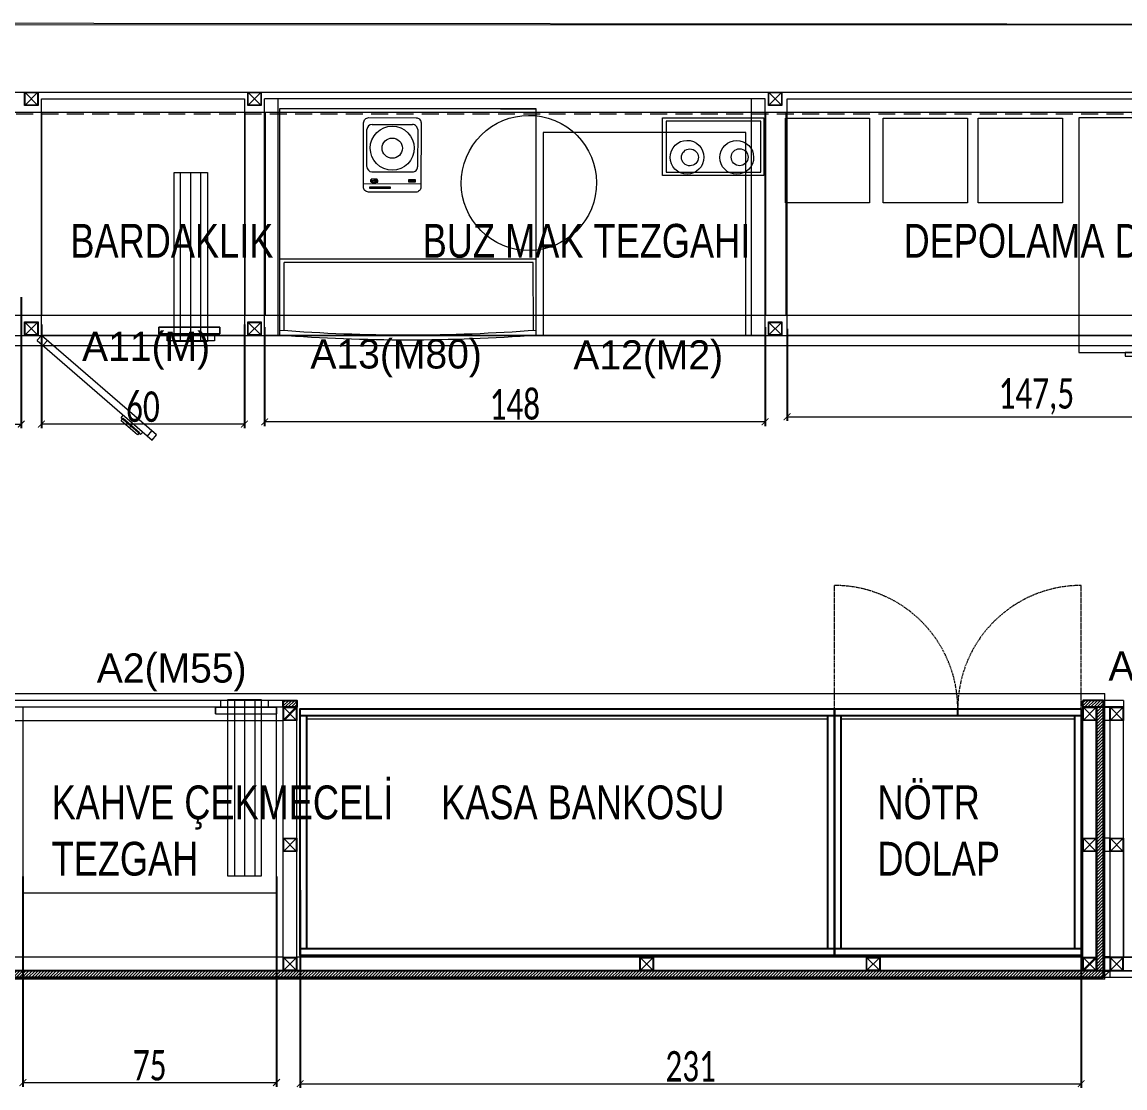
# Model space of a CAD drawing. Header units: millimetres. Extents: x 216897 to 220043, y -96037 to -94755.
# Drawn here: x 217400.9 to 217727.1, y -95980.3 to -95664.9 of the extents above; entities that cross this region are included whole.
import ezdxf
from ezdxf.enums import TextEntityAlignment as Align

# ---------------------------------------------------------------- set-up
doc = ezdxf.new("R2010")
doc.units = ezdxf.units.MM
doc.header["$PDMODE"] = 2
doc.linetypes.add('HIDDEN', pattern=[0.375, 0.25, -0.125])
doc.layers.get('0').update_dxf_attribs({"lineweight": 20})
for name, color, linetype, lineweight in [('ahsap', 34, 'Continuous', 25), ('ahsaparka', 28, 'Continuous', 20), ('ahsapkesit', 26, 'Continuous', 20), ('karkas sistem', 175, 'HIDDEN', 20), ('KP', 167, 'Continuous', 30), ('makineekipman', 156, 'Continuous', 20), ('mermer', 142, 'Continuous', 15), ('t_alcıpan', 24, 'Continuous', 20), ('tarama', 123, 'Continuous', 15), ('tezgahdemir', 76, 'Continuous', 20), ('ölçü', 251, 'Continuous', 5)]:
    doc.layers.add(name, color=color, linetype=linetype, lineweight=lineweight)
doc.layers.add('yazı', color=11, linetype='Continuous')
doc.styles.add('TAKSİM', font='GOTHIC.TTF', dxfattribs={"height": 20})
doc.styles.add('uban-2', font='GOTHIC.TTF', dxfattribs={"width": 0.8})
doc.styles.add('Ölçü50', font='calibri.ttf', dxfattribs={"width": 0.7})
doc.dimstyles.new('olcu10', dxfattribs={"dimtxt": 9, "dimasz": 2, "dimexe": 1.25, "dimexo": 0.625, "dimgap": 0.5, "dimtad": 1, "dimdec": 1, "dimrnd": 0.5, "dimzin": 9, "dimtxsty": 'Ölçü50', "dimblk": 'ARCHTICK', "dimcen": 2, "dimclrd": 256, "dimclre": 256, "dimclrt": 6, "dimazin": 2, "dimtfac": 1, "dimtdec": 1, "dimtix": 1, "dimtmove": 0, "dimatfit": 3, "dimldrblk": 'ARCHTICK', "dimfxl": 1, "dimlwd": -1, "dimarcsym": 0})

# ---------------------------------------------------------------- blocks, each defined once
blk = doc.blocks.new('kahveçekmece-flat-1')
for p, q in [((1.99, 41.93), (1.99, 60)), ((-2.3, 53.58), (50, 53.58)), ((-2.3, 50.56), (50, 50.52)), ((-2.3, 47.57), (50, 47.57))]:
    blk.add_line(p, q)
at = {"extrusion": (-1.52846e-08, 6.3311e-09, 1), "elevation": 0}
blk.add_lwpolyline([(54.97, -15), (54.97, 60), (0, 60), (0, -15)], close=True, dxfattribs=at)
at = {"extrusion": (-1.52846e-08, 6.3311e-09, 1), "elevation": 0, "flags": 128}
blk.add_lwpolyline([(0, 60), (0, 41.93), (1.99, 41.93), (0, 41.93), (0, 60), (1.99, 60)], close=True, dxfattribs=at)
at = {"extrusion": (-1.39832e-08, -1.12909e-08, 1), "elevation": 0}
for points in [[(-2.3, 45.56), (-2.3, 55.48), (50, 55.48), (50, 45.56)], [(-2.02, 43.56), (-2.02, 57.56), (0, 57.56), (0, 43.56)]]:
    blk.add_lwpolyline(points, close=True, dxfattribs=at)
blk = doc.blocks.new('deepfreze')
at = {"extrusion": (-1.28212e-09, -2.13547e-09, 1)}
blk.add_lwpolyline([(60, 0), (60, 60), (0, 60), (0, 0)], close=True, dxfattribs=at)
blk = doc.blocks.new('buzmak')
at = {"extrusion": (1.52846e-08, -6.3311e-09, 1)}
for p, q in [((-44.43, 75.87, 0), (-44.43, 0, 0)), ((-65.66, 74.54, 0), (-45.49, 74.54, 0)), ((-45.49, 0.94, 0), (-45.49, 74.54, 0)), ((-0.01, 10.59, 0), (0, 0.32, 0)), ((-65.62, 0.88, 0), (-45.49, 0.94, 0))]:
    blk.add_line(p, q, dxfattribs=at)
at = {"extrusion": (1.74201e-08, -5.04902e-09, 1)}
blk.add_lwpolyline([(-67, 0), (0, 0), (0, 76), (-67, 76)], dxfattribs=at)
at = {"extrusion": (-1.52846e-08, 6.3311e-09, -1)}
for major_axis, start_param, end_param in [((-501.22, 6.34, 0), -0.08854, 0.063224), ((-499.81, 2.84, 0), -0.081777, 0.070206)]:
    blk.add_ellipse((432.82, 38, 0), major_axis=major_axis, ratio=1, start_param=start_param, end_param=end_param, dxfattribs=at)
blk = doc.blocks.new('buzmaktezgahı-flat-1')
for p, q in [((70, 158), (0, 158)), ((0, 158), (0, 10)), ((70, 158), (70, 10)), ((70, 154), (0, 154)), ((70, 14), (0, 14)), ((70, 10), (0, 10))]:
    blk.add_line(p, q)
blk = doc.blocks.new('bardaklık-flat-1')
at = {"ltscale": 50}
for p, q in [((71.84, 62.12), (21.83, 62.12)), ((71.83, 59.12), (21.83, 59.12)), ((71.84, 56.11), (21.83, 56.11)), ((99.81, 46.34), (98.29, 47.65)), ((73.02, 15.42), (71.51, 16.73))]:
    blk.add_line(p, q, dxfattribs=at)
at = {"ltscale": 50, "extrusion": (-1.52846e-08, 6.3311e-09, 1), "elevation": 0}
for points in [[(70, 75), (70, 15), (0, 15), (0, 75)], [(69.57, 67.77), (69.57, 49.69), (67.54, 49.69), (67.54, 67.77)], [(71.6, 66.13), (71.6, 52.13), (69.57, 52.13), (69.57, 66.13)], [(71.84, 64.13), (71.84, 54.21), (21.83, 54.21), (21.83, 64.13)]]:
    blk.add_lwpolyline(points, close=True, dxfattribs=at)
at = {"extrusion": (-1.52846e-08, 6.3311e-09, 1), "elevation": 0, "flags": 128}
for points in [[(69.52, 49.69), (69.56, 67.76), (67.57, 67.76), (69.56, 67.76), (69.52, 49.69), (67.53, 49.69)], [(67.53, 49.69), (67.57, 67.76), (67.53, 49.69)]]:
    blk.add_lwpolyline(points, close=True, dxfattribs=at)
at = {"ltscale": 50, "extrusion": (-1.52846e-08, 6.3311e-09, 1), "elevation": 0}
for points in [[(70, 15), (71.47, 13.73), (71.51, 13.69), (100.98, 47.69), (99.47, 49), (70, 15)], [(98.63, 44.99), (99.38, 44.32), (94.36, 38.52), (93.57, 39.14)], [(99.47, 43.37), (95.27, 38.54), (94.52, 39.19), (98.71, 44.03), (99.47, 43.37)], [(96.11, 42.07), (97.38, 40.96)]]:
    blk.add_lwpolyline(points, dxfattribs=at)
blk = doc.blocks.new('blender-flat-1')
for p, q in [((3.52, 7.49), (14.52, 7.46)), ((18.67, 6.75), (18.67, 4.85)), ((19.48, -8.56), (19.52, 8.44)), ((1.98, -6.01), (2.02, 5.99)), ((15.98, -6.05), (16.02, 5.95)), ((20.97, -2.15), (20.47, -2.15)), ((20.97, -3.65), (20.47, -3.65)), ((20.97, -5.15), (20.47, -5.15)), ((14.48, -7.54), (3.48, -7.51))]:
    blk.add_line(p, q)
at = {"extrusion": (-1.52846e-08, 6.3311e-09, 1), "elevation": 0}
blk.add_lwpolyline([(-0.02, -7), (0.02, 7, -0.414214), (1.52, 8.5), (20.52, 8.44, -0.414214), (22.02, 6.94), (21.98, -7.06, -0.414214), (20.48, -8.56), (1.48, -8.5, -0.414214)], format="xyb", close=True, dxfattribs=at)
for points in [[(18.25, 4.85), (18.25, 6.75), (19.1, 6.75), (19.09, 4.85)], [(20.96, -6.65), (20.46, -6.65), (20.48, -0.65), (20.98, -0.65)], [(19.06, -4.32), (18.43, -4.32), (18.43, -4.53), (18.22, -4.53), (18.21, -6.22), (18.42, -6.23), (18.42, -6.44), (18.85, -6.44), (19.06, -6.23), (19.06, -6.02), (19.27, -6.02), (19.27, -5.8), (19.06, -4.74)]]:
    blk.add_lwpolyline(points, close=True, dxfattribs=at)
for points in [[(18.64, -4.32), (18.64, -5.17), (18.42, -5.38), (18.64, -5.38), (18.63, -6.23), (18.85, -6.23), (18.85, -6.44)], [(18.42, -5.38), (18.43, -4.74), (19.06, -4.74), (19.27, -4.96), (19.27, -5.8)], [(18.64, -4.74), (18.85, -6.01), (19.06, -6.02)], [(19.27, -6.02), (18.85, -4.74)]]:
    blk.add_lwpolyline(points, dxfattribs=at)
for major_axis in [(2.49, 6.01), (1.15, 2.77)]:
    blk.add_ellipse((9, -0.03), major_axis=major_axis, ratio=1)
for centre, start_param, end_param in [((3.52, 5.99), 0.389828, 1.960625), ((14.52, 5.96), 5.102217, 6.673014), ((3.48, -6.01), 1.960625, 3.531421), ((14.48, -6.04), 3.531421, 5.102217)]:
    blk.add_ellipse(centre, major_axis=(0.57, 1.39), ratio=1, start_param=start_param, end_param=end_param)
blk = doc.blocks.new('turkkahve-flat-1')
for p, q in [((0, 0), (0, 29.95)), ((0, 29.95), (17.09, 29.95)), ((17.09, 29.95), (17.09, 0)), ((16.08, 29.1), (1, 29.1)), ((1, 29.1), (1, 1.14)), ((16.08, 1.14), (16.08, 29.1)), ((17.09, 0), (0, 0)), ((1, 1.14), (16.08, 1.14))]:
    blk.add_line(p, q)
for centre, major_axis in [((11.73, 21.97), (1.91, 4.62)), ((11.69, 22.83), (0.96, 2.31)), ((11.69, 7.26), (1.91, 4.62)), ((11.73, 8.13), (0.96, 2.31))]:
    blk.add_ellipse(centre, major_axis=major_axis, ratio=1)
blk = doc.blocks.new('unoxstefania-flat-1')
at = {"extrusion": (-1.63151e-08, 2.02836e-08, 1), "elevation": 0}
for points in [[(69.5, 0), (69.5, 60), (0, 60), (0, 0)], [(70.58, 13.68), (70.58, 46.32), (69.5, 46.32), (69.5, 13.68)]]:
    blk.add_lwpolyline(points, close=True, dxfattribs=at)
blk = doc.blocks.new('merycheff-flat-1')
for p, q in [((0, 0), (0, 46.26)), ((0, 46.26), (55.82, 46.26)), ((55.82, 46.26), (55.82, 0)), ((55.82, 4.61), (55.82, 37.25)), ((55.82, 37.25), (56.9, 37.25)), ((56.9, 37.25), (56.9, 4.61)), ((56.9, 4.61), (55.82, 4.61)), ((55.82, 0), (0, 0))]:
    blk.add_line(p, q)
blk = doc.blocks.new('makina-flat-1')
for p, q in [((0.1, -238.15), (0.1, -213.22)), ((0.1, -213.22), (25.17, -213.22)), ((25.17, -213.22), (25.17, -238.15)), ((25.17, -238.15), (0.1, -238.15)), ((0.1, -266.22), (0.1, -241.29)), ((0.1, -241.29), (25.17, -241.29)), ((25.17, -241.29), (25.17, -266.22)), ((25.17, -266.22), (0.1, -266.22)), ((0.1, -295.17), (0.1, -270.25)), ((0.1, -270.25), (25.17, -270.25)), ((25.17, -270.25), (25.17, -295.17)), ((25.17, -295.17), (0.1, -295.17))]:
    blk.add_line(p, q)
at = {"extrusion": (-1.52846e-08, 6.3311e-09, 1), "elevation": 0}
blk.add_lwpolyline([(20.25, -81.29), (20.25, -55.43), (2.62, -55.43), (2.62, -81.29)], close=True, dxfattribs=at)
for centre in [(20.26, -114.74), (19.3, -371.02)]:
    blk.add_ellipse(centre, major_axis=(7.65, 18.48), ratio=1)
for name, p in [('merycheff-flat-1', (0, -46.26)), ('unoxstefania-flat-1', (0, -208.36)), ('turkkahve-flat-1', (0, -331.51)), ('blender-flat-1', (0, -411.4))]:
    blk.add_blockref(name, p)
blk = doc.blocks.new('_ArchTick')
at = {"color": 0, "linetype": 'ByBlock', "const_width": 0.15}
blk.add_lwpolyline([(-0.5, -0.5), (0.5, 0.5)], dxfattribs=at)
blk = doc.blocks.new('*D206')
at = {"lineweight": -2, "transparency": 16777216}
for p, q in [((217401.12, -95917.69), (217401.12, -95979.92)), ((217476.12, -95917.69), (217476.12, -95979.92))]:
    blk.add_line(p, q, dxfattribs=at)
at = {"transparency": 16777216}
blk.add_line((217401.12, -95978.67), (217476.12, -95978.67), dxfattribs=at)
at = {"layer": 'DEFPOINTS', "color": 0, "transparency": 16777216}
for p in [(217401.12, -95917.07, 0), (217476.12, -95917.07, 0), (217476.12, -95978.67)]:
    blk.add_point(p, dxfattribs=at)
at = {"transparency": 16777216, "xscale": 2, "yscale": 2, "zscale": 2, "rotation": 180}
blk.add_blockref('_ArchTick', (217401.12, -95978.67), dxfattribs=at)
at = {"transparency": 16777216, "xscale": 2, "yscale": 2, "zscale": 2}
blk.add_blockref('_ArchTick', (217476.12, -95978.67), dxfattribs=at)
at = {"color": 6, "transparency": 16777216, "insert": (217438.62, -95973.61), "char_height": 9, "attachment_point": 5, "style": 'Ölçü50'}
blk.add_mtext('75', dxfattribs=at)
blk = doc.blocks.new('*D207')
at = {"lineweight": -2, "transparency": 16777216}
for p, q in [((217483.12, -95921.74), (217483.12, -95980.27)), ((217714.12, -95921.74), (217714.12, -95980.27))]:
    blk.add_line(p, q, dxfattribs=at)
at = {"transparency": 16777216}
blk.add_line((217483.12, -95979.02), (217714.12, -95979.02), dxfattribs=at)
at = {"layer": 'DEFPOINTS', "color": 0, "transparency": 16777216}
for p in [(217483.12, -95921.12, 0), (217714.12, -95921.12, 0), (217714.12, -95979.02)]:
    blk.add_point(p, dxfattribs=at)
at = {"transparency": 16777216, "xscale": 2, "yscale": 2, "zscale": 2, "rotation": 180}
blk.add_blockref('_ArchTick', (217483.12, -95979.02), dxfattribs=at)
at = {"transparency": 16777216, "xscale": 2, "yscale": 2, "zscale": 2}
blk.add_blockref('_ArchTick', (217714.12, -95979.02), dxfattribs=at)
at = {"color": 6, "transparency": 16777216, "insert": (217598.62, -95973.91), "char_height": 9, "attachment_point": 5, "style": 'Ölçü50'}
blk.add_mtext('231', dxfattribs=at)
blk = doc.blocks.new('*D210')
at = {"lineweight": -2, "transparency": 16777216}
for p, q in [((217288.62, -95748.66), (217288.62, -95785.09)), ((217400.62, -95746.33), (217400.62, -95785.09))]:
    blk.add_line(p, q, dxfattribs=at)
at = {"transparency": 16777216}
blk.add_line((217288.62, -95783.84), (217400.62, -95783.84), dxfattribs=at)
at = {"layer": 'DEFPOINTS', "color": 0, "transparency": 16777216}
for p in [(217288.62, -95748.04), (217400.62, -95745.71, 0), (217400.62, -95783.84)]:
    blk.add_point(p, dxfattribs=at)
at = {"transparency": 16777216, "xscale": 2, "yscale": 2, "zscale": 2, "rotation": 180}
blk.add_blockref('_ArchTick', (217288.62, -95783.84), dxfattribs=at)
at = {"transparency": 16777216, "xscale": 2, "yscale": 2, "zscale": 2}
blk.add_blockref('_ArchTick', (217400.62, -95783.84), dxfattribs=at)
at = {"color": 6, "transparency": 16777216, "insert": (217344.62, -95778.79), "char_height": 9, "attachment_point": 5, "style": 'Ölçü50'}
blk.add_mtext('112', dxfattribs=at)
blk = doc.blocks.new('*D211')
at = {"lineweight": -2, "transparency": 16777216}
for p, q in [((217406.62, -95754.34), (217406.62, -95785.1)), ((217466.62, -95754.34), (217466.62, -95785.1))]:
    blk.add_line(p, q, dxfattribs=at)
at = {"transparency": 16777216}
blk.add_line((217466.62, -95783.85), (217406.62, -95783.85), dxfattribs=at)
at = {"layer": 'DEFPOINTS', "color": 0, "transparency": 16777216}
for p in [(217406.62, -95753.71, 0), (217466.62, -95753.71, 0), (217406.62, -95783.85)]:
    blk.add_point(p, dxfattribs=at)
at = {"transparency": 16777216, "xscale": 2, "yscale": 2, "zscale": 2, "rotation": 180}
blk.add_blockref('_ArchTick', (217406.62, -95783.85), dxfattribs=at)
at = {"transparency": 16777216, "xscale": 2, "yscale": 2, "zscale": 2}
blk.add_blockref('_ArchTick', (217466.62, -95783.85), dxfattribs=at)
at = {"color": 6, "transparency": 16777216, "insert": (217436.62, -95778.74), "char_height": 9, "attachment_point": 5, "style": 'Ölçü50'}
blk.add_mtext('60', dxfattribs=at)
blk = doc.blocks.new('*D212')
at = {"lineweight": -2, "transparency": 16777216}
for p, q in [((217472.62, -95755.12), (217472.62, -95784.42)), ((217620.62, -95755.12), (217620.62, -95784.42))]:
    blk.add_line(p, q, dxfattribs=at)
at = {"transparency": 16777216}
blk.add_line((217620.62, -95783.17), (217472.62, -95783.17), dxfattribs=at)
at = {"layer": 'DEFPOINTS', "color": 0, "transparency": 16777216}
for p in [(217472.62, -95754.5), (217620.62, -95754.5), (217472.62, -95783.17)]:
    blk.add_point(p, dxfattribs=at)
at = {"transparency": 16777216, "xscale": 2, "yscale": 2, "zscale": 2, "rotation": 180}
blk.add_blockref('_ArchTick', (217472.62, -95783.17), dxfattribs=at)
at = {"transparency": 16777216, "xscale": 2, "yscale": 2, "zscale": 2}
blk.add_blockref('_ArchTick', (217620.62, -95783.17), dxfattribs=at)
at = {"color": 6, "transparency": 16777216, "insert": (217546.62, -95778.06), "char_height": 9, "attachment_point": 5, "style": 'Ölçü50'}
blk.add_mtext('148', dxfattribs=at)
blk = doc.blocks.new('*D213')
at = {"lineweight": -2, "transparency": 16777216}
for p, q in [((217774.62, -95755.02), (217774.62, -95782.93)), ((217627.12, -95755.68), (217627.12, -95782.93))]:
    blk.add_line(p, q, dxfattribs=at)
at = {"transparency": 16777216}
blk.add_line((217627.12, -95781.68), (217774.62, -95781.68), dxfattribs=at)
at = {"layer": 'DEFPOINTS', "color": 0, "transparency": 16777216}
for p in [(217627.12, -95755.05), (217774.62, -95754.39), (217774.62, -95781.68)]:
    blk.add_point(p, dxfattribs=at)
at = {"transparency": 16777216, "xscale": 2, "yscale": 2, "zscale": 2, "rotation": 180}
blk.add_blockref('_ArchTick', (217627.12, -95781.68), dxfattribs=at)
at = {"transparency": 16777216, "xscale": 2, "yscale": 2, "zscale": 2}
blk.add_blockref('_ArchTick', (217774.62, -95781.68), dxfattribs=at)
at = {"color": 6, "transparency": 16777216, "insert": (217700.87, -95775.67), "char_height": 9, "attachment_point": 5, "style": 'Ölçü50'}
blk.add_mtext('147,5', dxfattribs=at)

msp = doc.modelspace()

# ---------------------------------------------------------------- hatches: boundary and pattern name
at = {"layer": 'tarama'}
h = msp.add_hatch(dxfattribs=at)
h.set_pattern_fill('ACET-2D-ANSI31', color=256, scale=0.2, angle=180)
h.set_pattern_definition([(225, (32561.6, 461816.117), (0.44901280605, -0.44901280605), [])])
h.paths.add_polyline_path([(217482.12, -95865.59), (217482.12, -95867.59), (217478.12, -95867.59), (217478.12, -95865.59)])
h = msp.add_hatch(dxfattribs=at)
h.set_pattern_fill('ACET-2D-ANSI31', color=256, scale=0.2, angle=180)
h.set_pattern_definition([(225, (32798.1016, 461816.117), (0.44901280605, -0.44901280605), [])])
h.paths.add_polyline_path([(217720.62, -95865.59), (217720.62, -95867.59), (217714.62, -95867.59), (217714.62, -95865.59)])
h = msp.add_hatch(dxfattribs=at)
h.set_pattern_fill('ACET-2D-ACET-2D-ANSI31', color=256, scale=0.2, angle=180)
h.set_pattern_definition([(225, (150754.88884, -148501.2003), (0.449012806, -0.449012806), [])])
h.paths.add_polyline_path([(217720.62, -95867.59), (217720.62, -95945.59), (217718.62, -95945.59), (217718.62, -95867.59)])
h = msp.add_hatch(dxfattribs=at)
h.set_pattern_fill('ACET-2D-ANSI31', color=256, scale=0.2, angle=180)
h.set_pattern_definition([(225, (32744.59964, 461816.317), (0.44901280605, -0.44901280605), [])])
h.paths.add_polyline_path([(217720.62, -95945.59), (217720.62, -95947.59), (217036.12, -95947.59), (217036.12, -95945.59)])

# ---------------------------------------------------------------- linework, layer by layer
at = {"layer": 'ahsap'}
for p, q in [((217720.62, -95865.59, 0), (217714.62, -95865.59, 0)), ((217714.62, -95867.59, 0), (217714.62, -95865.59, 0)), ((217720.62, -95865.59, 0), (217720.62, -95867.59, 0)), ((217726.62, -95867.59, 0), (217714.62, -95867.59, 0)), ((217720.62, -95867.59, 0), (217714.62, -95867.59, 0)), ((217718.62, -95867.59, 0), (217718.62, -95945.59, 0)), ((217720.62, -95867.59, 0), (217720.62, -95945.59, 0)), ((217720.62, -95867.59, 0), (217720.62, -95947.59, 0)), ((217720.62, -95947.59, 0), (217034.12, -95947.59, 0)), ((217720.62, -95945.59, 0), (217036.12, -95945.59, 0)), ((217720.62, -95945.59, 0), (217036.12, -95945.59, 0))]:
    msp.add_line(p, q, dxfattribs=at)
at = {"layer": 'ahsap', "ltscale": 50}
for p, q in [((217677.62, -95870.09, 0), (217677.62, -95868.09, 0)), ((217483.12, -95870.09, 0), (217641.12, -95870.09, 0)), ((217485.12, -95939.09, 0), (217485.12, -95870.09, 0)), ((217639.12, -95870.09, 0), (217639.12, -95939.09, 0)), ((217641.12, -95870.09, 0), (217714.12, -95870.09, 0)), ((217643.12, -95939.09, 0), (217643.12, -95870.09, 0)), ((217712.12, -95870.09, 0), (217712.12, -95939.09, 0)), ((217641.12, -95939.09, 0), (217483.12, -95939.09, 0)), ((217714.12, -95939.09, 0), (217641.12, -95939.09, 0))]:
    msp.add_line(p, q, dxfattribs=at)
at = {"layer": 'ahsap', "ltscale": 50, "extrusion": (6.3311e-09, 1.52846e-08, 1), "elevation": 0}
msp.add_lwpolyline([(217482.12, -95867.59), (217478.12, -95867.59), (217478.12, -95865.59), (217482.12, -95865.59)], close=True, dxfattribs=at)
at = {"layer": 'ahsap', "ltscale": 50, "extrusion": (-3.01759e-08, 1.42264e-08, 1), "elevation": -0.01}
for points in [[(217641.12, -95941.09), (217483.12, -95941.09), (217483.12, -95868.09), (217641.12, -95868.09)], [(217641.12, -95868.09), (217714.12, -95868.09), (217714.12, -95941.09), (217641.12, -95941.09)]]:
    msp.add_lwpolyline(points, close=True, dxfattribs=at)
at = {"layer": 'ahsaparka', "ltscale": 50}
for p, q in [((217478.12, -95865.59, 0), (217040.12, -95865.59, 0)), ((217478.12, -95867.59, 0), (217040.12, -95867.59, 0)), ((217485.12, -95871.09, 0), (217639.12, -95871.09, 0)), ((217643.12, -95871.09, 0), (217712.12, -95871.09, 0))]:
    msp.add_line(p, q, dxfattribs=at)
at = {"layer": 'ahsapkesit'}
for p, q in [((217726.62, -95865.59, 0), (217720.62, -95865.59, 0)), ((217726.62, -95865.59, 0), (217726.62, -95867.59, 0)), ((217726.62, -95867.59, 0), (217720.62, -95867.59, 0)), ((217720.62, -95867.59, 0), (217720.62, -95947.59, 0)), ((217722.62, -95867.59, 0), (217722.62, -95947.59, 0)), ((217726.62, -95941.59, 0), (217720.62, -95947.59, 0)), ((218079.62, -95941.59, 0), (217726.62, -95941.59, 0)), ((218085.62, -95947.59, 0), (217720.62, -95947.59, 0)), ((218083.62, -95945.59, 0), (217722.62, -95945.59, 0))]:
    msp.add_line(p, q, dxfattribs=at)
at = {"layer": 'karkas sistem', "ltscale": 20}
for p, q in [((217031.64, -95685.6, 0), (218086.62, -95685.59, 0)), ((217031.64, -95692.1, 0), (218086.61, -95692.09, 0))]:
    msp.add_line(p, q, dxfattribs=at)
at = {"layer": 'KP'}
for p, q in [((217481.97, -95867.74, 0), (217478.27, -95871.44, 0)), ((217718.62, -95941.59, 0), (217718.62, -95871.39, 0)), ((217718.47, -95941.74, 0), (217714.77, -95945.44, 0)), ((217722.62, -95941.59, 0), (217720.62, -95941.59, 0)), ((217722.62, -95945.59, 0), (217720.62, -95945.59, 0))]:
    msp.add_line(p, q, dxfattribs=at)
at = {"layer": 'makineekipman', "elevation": 0}
msp.add_lwpolyline([(217627.12, -95687.59), (217774.62, -95687.59), (217774.62, -95757.59), (217627.12, -95757.59)], close=True, dxfattribs=at)
at = {"layer": 'mermer'}
for p, q in [((217033.62, -95685.59, 0), (218085.62, -95685.59, 0)), ((217033.62, -95760.59, 0), (218085.62, -95760.59, 0)), ((217721.12, -95948.09, 0), (217721.12, -95863.59, 0)), ((217721.12, -95948.09, 0), (217033.62, -95948.09, 0))]:
    msp.add_line(p, q, dxfattribs=at)
at = {"layer": 'mermer', "extrusion": (6.3311e-09, 1.52846e-08, 1), "elevation": 0}
msp.add_lwpolyline([(217033.62, -95863.59), (217721.12, -95863.59)], dxfattribs=at)
at = {"layer": 't_alcıpan'}
msp.add_line((217020.64, -95665.58), (218092.91, -95665.72), dxfattribs=at)
at = {"layer": 'tarama', "linetype": 'HIDDEN'}
for p, q in [((217641.12, -95868.09, 0), (217641.12, -95831.59, 0)), ((217714.12, -95868.09, 0), (217714.12, -95831.59, 0))]:
    msp.add_line(p, q, dxfattribs=at)
at = {"layer": 'tarama', "extrusion": (6.3311e-09, 1.52846e-08, 1), "elevation": 0}
msp.add_lwpolyline([(217478.12, -95867.59), (217478.12, -95865.59), (217482.12, -95865.59), (217482.12, -95867.59)], close=True, dxfattribs=at)
at = {"layer": 'tarama', "linetype": 'HIDDEN'}
for centre, start, end in [((217641.12, -95868.09, 0), 359.9999, 90), ((217714.12, -95868.09, 0), 90, 180.0001)]:
    msp.add_arc(centre, 36.5, start, end, dxfattribs=at)
at = {"layer": 'tezgahdemir'}
for p, q in [((217405.47, -95685.74, 0), (217401.77, -95689.44, 0)), ((217401.77, -95685.74, 0), (217405.47, -95689.44, 0)), ((217471.47, -95685.74, 0), (217467.77, -95689.44, 0)), ((217467.77, -95685.74, 0), (217471.47, -95689.44, 0)), ((217625.47, -95685.74, 0), (217621.77, -95689.44, 0)), ((217621.77, -95685.74, 0), (217625.47, -95689.44, 0)), ((217039.62, -95691.55, 0), (218077.62, -95691.55, 0)), ((217406.62, -95691.55, 0), (217406.62, -95751.59, 0)), ((217466.77, -95691.55, 0), (217466.77, -95751.59, 0)), ((217472.77, -95691.55, 0), (217472.77, -95751.59, 0)), ((217620.77, -95691.55, 0), (217620.77, -95751.59, 0)), ((217626.77, -95691.55, 0), (217626.77, -95751.59, 0)), ((217039.62, -95751.59, 0), (218077.62, -95751.59, 0)), ((217405.47, -95753.74, 0), (217401.77, -95757.44, 0)), ((217401.77, -95753.74, 0), (217405.47, -95757.44, 0)), ((217471.47, -95753.74, 0), (217467.77, -95757.44, 0)), ((217467.77, -95753.74, 0), (217471.47, -95757.44, 0)), ((217625.47, -95753.74, 0), (217621.77, -95757.44, 0)), ((217621.77, -95753.74, 0), (217625.47, -95757.44, 0)), ((217039.62, -95757.59, 0), (218077.62, -95757.59, 0)), ((217478.12, -95867.59, 0), (217036.12, -95867.59, 0)), ((217478.27, -95867.74, 0), (217481.97, -95871.44, 0)), ((217714.77, -95867.74, 0), (217718.47, -95871.44, 0)), ((217718.47, -95867.74, 0), (217714.77, -95871.44, 0)), ((217722.77, -95867.74, 0), (217726.47, -95871.44, 0)), ((217726.47, -95867.74, 0), (217722.77, -95871.44, 0)), ((217045.22, -95871.59, 0), (217478.12, -95871.59, 0)), ((217478.12, -95945.59, 0), (217478.12, -95871.59, 0)), ((217482.12, -95941.59, 0), (217482.12, -95871.59, 0)), ((217714.62, -95941.59, 0), (217714.62, -95871.39, 0)), ((217722.62, -95871.59, 0), (217722.62, -95906.34, 0)), ((217726.62, -95906.34, 0), (217726.62, -95871.59, 0)), ((217478.27, -95906.49, 0), (217481.97, -95910.19, 0)), ((217481.97, -95906.49, 0), (217478.27, -95910.19, 0)), ((217714.77, -95906.49, 0), (217718.47, -95910.19, 0)), ((217718.47, -95906.49, 0), (217714.77, -95910.19, 0)), ((217722.77, -95906.49, 0), (217726.47, -95910.19, 0)), ((217726.47, -95906.49, 0), (217722.77, -95910.19, 0)), ((217722.62, -95910.34, 0), (217722.62, -95941.59, 0)), ((217726.62, -95941.59, 0), (217726.62, -95910.34, 0)), ((217726.62, -95910.34, 0), (217726.62, -95941.59, 0)), ((217478.12, -95941.59, 0), (217036.12, -95941.59, 0)), ((217478.27, -95941.74, 0), (217481.97, -95945.44, 0)), ((217481.97, -95941.74, 0), (217478.27, -95945.44, 0)), ((217714.62, -95941.59, 0), (217482.12, -95941.59, 0)), ((217583.77, -95941.74, 0), (217587.47, -95945.44, 0)), ((217587.47, -95941.74, 0), (217583.77, -95945.44, 0)), ((217650.77, -95941.74, 0), (217654.47, -95945.44, 0)), ((217654.47, -95941.74, 0), (217650.77, -95945.44, 0)), ((217714.77, -95941.74, 0), (217718.47, -95945.44, 0)), ((217722.77, -95941.74, 0), (217726.47, -95945.44, 0)), ((217726.47, -95941.74, 0), (217722.77, -95945.44, 0)), ((217726.62, -95941.59, 0), (217749.62, -95941.59, 0)), ((217478.12, -95945.59, 0), (217036.12, -95945.59, 0)), ((217718.62, -95945.59, 0), (217482.12, -95945.59, 0)), ((217726.62, -95945.59, 0), (217749.62, -95945.59, 0))]:
    msp.add_line(p, q, dxfattribs=at)
at = {"layer": 'tezgahdemir', "elevation": 0}
for points in [[(217401.62, -95685.59), (217405.62, -95685.59), (217405.62, -95689.59), (217401.62, -95689.59)], [(217401.77, -95685.74), (217405.47, -95685.74), (217405.47, -95689.44), (217401.77, -95689.44)], [(217467.62, -95685.59), (217471.62, -95685.59), (217471.62, -95689.59), (217467.62, -95689.59)], [(217467.77, -95685.74), (217471.47, -95685.74), (217471.47, -95689.44), (217467.77, -95689.44)], [(217621.62, -95685.59), (217625.62, -95685.59), (217625.62, -95689.59), (217621.62, -95689.59)], [(217621.77, -95685.74), (217625.47, -95685.74), (217625.47, -95689.44), (217621.77, -95689.44)], [(217401.62, -95753.59), (217405.62, -95753.59), (217405.62, -95757.59), (217401.62, -95757.59)], [(217401.77, -95753.74), (217405.47, -95753.74), (217405.47, -95757.44), (217401.77, -95757.44)], [(217467.62, -95753.59), (217471.62, -95753.59), (217471.62, -95757.59), (217467.62, -95757.59)], [(217467.77, -95753.74), (217471.47, -95753.74), (217471.47, -95757.44), (217467.77, -95757.44)], [(217621.62, -95753.59), (217625.62, -95753.59), (217625.62, -95757.59), (217621.62, -95757.59)], [(217621.77, -95753.74), (217625.47, -95753.74), (217625.47, -95757.44), (217621.77, -95757.44)]]:
    msp.add_lwpolyline(points, close=True, dxfattribs=at)
at = {"layer": 'tezgahdemir', "extrusion": (4.28381e-08, 1.42264e-08, 1), "elevation": 0.01}
for points in [[(217478.12, -95871.59), (217478.12, -95867.59), (217482.12, -95867.59), (217482.12, -95871.59)], [(217478.27, -95871.44), (217478.27, -95867.74), (217481.97, -95867.74), (217481.97, -95871.44)], [(217714.62, -95871.59), (217714.62, -95867.59), (217718.62, -95867.59), (217718.62, -95871.59)], [(217714.77, -95871.44), (217714.77, -95867.74), (217718.47, -95867.74), (217718.47, -95871.44)], [(217722.62, -95871.59), (217722.62, -95867.59), (217726.62, -95867.59), (217726.62, -95871.59)], [(217722.77, -95871.44), (217722.77, -95867.74), (217726.47, -95867.74), (217726.47, -95871.44)], [(217478.12, -95910.34), (217478.12, -95906.34), (217482.12, -95906.34), (217482.12, -95910.34)], [(217478.27, -95910.19), (217478.27, -95906.49), (217481.97, -95906.49), (217481.97, -95910.19)], [(217714.62, -95910.34), (217714.62, -95906.34), (217718.62, -95906.34), (217718.62, -95910.34)], [(217714.77, -95910.19), (217714.77, -95906.49), (217718.47, -95906.49), (217718.47, -95910.19)], [(217722.62, -95910.34), (217722.62, -95906.34), (217726.62, -95906.34), (217726.62, -95910.34)], [(217722.77, -95910.19), (217722.77, -95906.49), (217726.47, -95906.49), (217726.47, -95910.19)], [(217478.12, -95945.59), (217478.12, -95941.59), (217482.12, -95941.59), (217482.12, -95945.59)], [(217478.27, -95945.44), (217478.27, -95941.74), (217481.97, -95941.74), (217481.97, -95945.44)], [(217583.62, -95945.59), (217583.62, -95941.59), (217587.62, -95941.59), (217587.62, -95945.59)], [(217583.77, -95945.44), (217583.77, -95941.74), (217587.47, -95941.74), (217587.47, -95945.44)], [(217650.62, -95945.59), (217650.62, -95941.59), (217654.62, -95941.59), (217654.62, -95945.59)], [(217650.77, -95945.44), (217650.77, -95941.74), (217654.47, -95941.74), (217654.47, -95945.44)], [(217714.62, -95945.59), (217714.62, -95941.59), (217718.62, -95941.59), (217718.62, -95945.59)], [(217714.77, -95945.44), (217714.77, -95941.74), (217718.47, -95941.74), (217718.47, -95945.44)]]:
    msp.add_lwpolyline(points, close=True, dxfattribs=at)
at = {"layer": 'tezgahdemir', "extrusion": (6.3311e-09, 1.52846e-08, 1), "elevation": 0}
for points in [[(217722.62, -95867.59), (217720.62, -95867.59)], [(217722.62, -95871.59), (217720.62, -95871.59)], [(217722.62, -95906.34), (217720.62, -95906.34)], [(217722.62, -95910.34), (217720.62, -95910.34)]]:
    msp.add_lwpolyline(points, dxfattribs=at)
at = {"layer": 'tezgahdemir', "extrusion": (-3.01759e-08, 1.42264e-08, 1), "elevation": -0.01}
for points in [[(217726.62, -95945.59), (217726.62, -95941.59), (217722.62, -95941.59), (217722.62, -95945.59)], [(217726.47, -95945.44), (217726.47, -95941.74), (217722.77, -95941.74), (217722.77, -95945.44)]]:
    msp.add_lwpolyline(points, close=True, dxfattribs=at)
at = {"layer": 'ölçü'}
msp.add_lwpolyline([(217017.06, -95664.89), (218097.07, -95665.72)], dxfattribs=at)

# ---------------------------------------------------------------- block references
at = {"layer": 'makineekipman'}
for name, p, rotation in [('bardaklık-flat-1', (217391.62, -95687.59, 0), 270), ('buzmaktezgahı-flat-1', (217462.62, -95687.59, 0), 270), ('makina-flat-1', (217921.79, -95693.2, 0), 270), ('buzmak', (217552.97, -95690.56, 0), 90)]:
    msp.add_blockref(name, p, dxfattribs=dict(at, rotation=rotation))
msp.add_blockref('deepfreze', (217554.97, -95757.56, 0), dxfattribs=at)
at = {"layer": 'tezgahdemir', "rotation": 270}
msp.add_blockref('kahveçekmece-flat-1', (217416.12, -95867.59, 0), dxfattribs=at)

# ---------------------------------------------------------------- texts
at = {"style": 'TAKSİM'}
for s, p in [('A11(M)', (217437.55, -95765.18, 0)), ('A13(M80)', (217511.51, -95767.4, 0)), ('A12(M2)', (217586.06, -95767.69, 0)), ('A2(M55)', (217445.12, -95860.33, 0)), ('A1A', (217733.11, -95859.76, 0))]:
    msp.add_text(s, height=8.64, dxfattribs=at).set_placement(p, align=Align.CENTER)
at = {"layer": 'yazı', "char_height": 10, "attachment_point": 1, "style": 'uban-2'}
for s, insert in [('BARDAKLIK', (217415.15, -95724.61, 0)), ('BUZ MAK TEZGAHI', (217519.36, -95724.61, 0)), ('DEPOLAMA DOLABI', (217661.59, -95724.61, 0)), ('KAHVE ÇEKMECELİ \\PTEZGAH', (217409.61, -95890.77, 0)), ('NÖTR \\PDOLAP', (217653.85, -95890.77, 0)), ('KASA BANKOSU', (217524.82, -95890.77, 0))]:
    msp.add_mtext_dynamic_manual_height_columns(s, width=527.0079, gutter_width=12.5, heights=[0], dxfattribs=dict(at, insert=insert))

# ---------------------------------------------------------------- dimensions: what is measured, and where the dimension line sits
for base, p1, p2, picture, middle in [((217400.62, -95783.84, 0), (217288.62, -95748.04, 0), (217400.62, -95745.71, 0), '*D210', (217344.62, -95778.79, 0)), ((217406.62, -95783.85, 0), (217466.62, -95753.71, 0), (217406.62, -95753.71, 0), '*D211', (217436.62, -95778.74, 0)), ((217472.62, -95783.17, 0), (217620.62, -95754.5, 0), (217472.62, -95754.5, 0), '*D212', (217546.62, -95778.06, 0)), ((217774.62, -95781.68, 0), (217627.12, -95755.05, 0), (217774.62, -95754.39, 0), '*D213', (217700.87, -95775.67, 0)), ((217476.12, -95978.67, 0), (217401.12, -95917.07, 0), (217476.12, -95917.07, 0), '*D206', (217438.62, -95973.61, 0)), ((217714.12, -95979.02, 0), (217483.12, -95921.12, 0), (217714.12, -95921.12, 0), '*D207', (217598.62, -95973.91, 0))]:
    dim = msp.add_linear_dim(base=base, p1=p1, p2=p2, dimstyle='olcu10')
    dim.commit()
    dim.dimension.update_dxf_attribs({"geometry": picture, "text_midpoint": middle})

doc.saveas('drawing.dxf')
